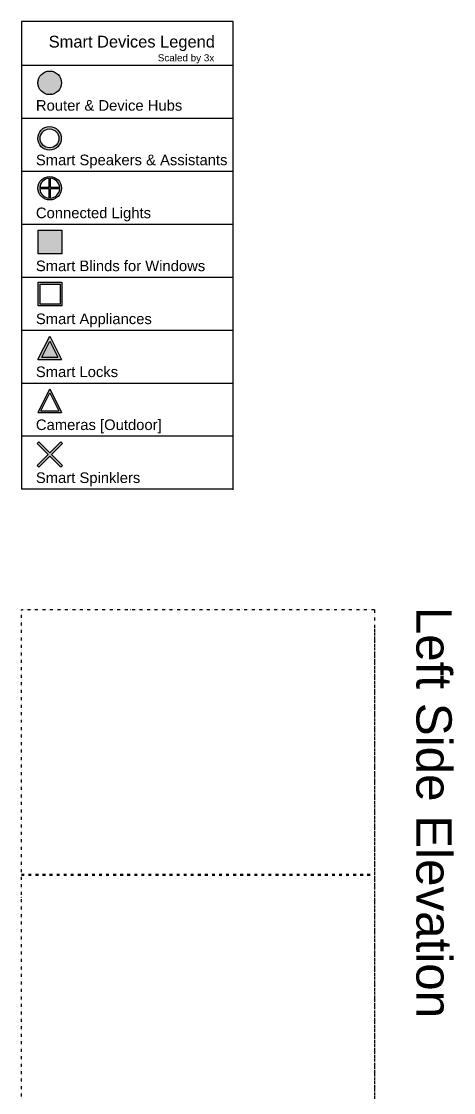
# Model space of a CAD drawing. Header units: millimetres. Extents: x 60252 to 149408, y 10197 to 135197.
# Drawn here: x 60252 to 78618, y 89695 to 135197 of the extents above; entities that cross this region are included whole.
import ezdxf

# ---------------------------------------------------------------- set-up
doc = ezdxf.new("R2010")
doc.units = ezdxf.units.MM
doc.linetypes.add('ACAD_ISO03W100', pattern=[30, 12, -18])
doc.linetypes.add('DIVIDE', pattern=[31.75, 12.7, -6.35, 0, -6.35, 0, -6.35])
doc.layers.add('a_COTA', color=3, linetype='Continuous', lineweight=15)
doc.layers.add('Property Line', color=157, linetype='ACAD_ISO03W100', lineweight=50)
doc.layers.add('IOT SMART DEVICES', color=181, linetype='Continuous')
doc.layers.add('Plot', color=157, linetype='DIVIDE')
doc.styles.get("Standard").update_dxf_attribs({"font": 'Arial.ttf'})

msp = doc.modelspace()

# ---------------------------------------------------------------- hatches: boundary and pattern name
at = {"layer": 'IOT SMART DEVICES', "ltscale": 10}
h = msp.add_hatch(color=256, dxfattribs=at)
h.dxf.hatch_style = 1
h.paths.add_polyline_path([(60954, 132588, 1), (61954, 132588, 1)])
h.paths.add_polyline_path([(61948, 130229, 1), (60948, 130229, 1)])
h.paths.add_polyline_path([(61048, 130229, -1), (61848, 130229, -1)], flags=16)
h.paths.add_polyline_path([(60956, 128112, 1), (61956, 128112, 1)])
h.paths.add_polyline_path([(61426, 128142), (61032, 128142, -0.37341), (61426, 128536)], flags=16)
h.paths.add_polyline_path([(61486, 128536, -0.37341), (61880, 128142), (61486, 128142)], flags=16)
h.paths.add_polyline_path([(61426, 128082), (61426, 127688, -0.37341), (61032, 128082)], flags=16)
h.paths.add_polyline_path([(61486, 128082), (61880, 128082, -0.37341), (61486, 127688)], flags=16)
h = msp.add_hatch(color=256, dxfattribs=at)
h.dxf.hatch_style = 1
h.paths.add_polyline_path([(61964, 126330), (60964, 126330), (60964, 125330), (61964, 125330)])
h = msp.add_hatch(dxfattribs=at)
h.set_pattern_fill('ANGLE', color=256)
h.set_pattern_definition([(0, (0, 0), (0, 6.985), [5.08, -1.905]), (90, (0, 0), (-6.985, 4e-16), [5.08, -1.905])])
h.paths.add_polyline_path([(61456, 121831), (60956, 120831), (61956, 120831)])
h.paths.add_polyline_path([(61794, 120931), (61117, 120931), (61456, 121608)], flags=16)
h.paths.add_polyline_path([(61528, 116803), (61993, 117268), (61922, 117338), (61458, 116874), (60993, 117338), (60922, 117268), (61387, 116803), (60922, 116338), (60993, 116268), (61458, 116732), (61922, 116268), (61993, 116338)])
h.paths.add_polyline_path([(61968, 124115), (60968, 124115), (60968, 123115), (61968, 123115)])
h.paths.add_polyline_path([(61893, 123190), (61043, 123190), (61043, 123740), (61043, 124040), (61343, 124040), (61893, 124040)], flags=16)
h = msp.add_hatch(color=256, dxfattribs=at)
h.dxf.hatch_style = 1
h.paths.add_polyline_path([(61456, 121608), (61117, 120931), (61794, 120931)])
h = msp.add_hatch(color=256, dxfattribs=at)
h.dxf.hatch_style = 1
h.paths.add_polyline_path([(61461, 119584), (60961, 118584), (61961, 118584)])
h.paths.add_polyline_path([(61082, 118659), (61461, 119416), (61840, 118659)], flags=16)

# ---------------------------------------------------------------- linework, layer by layer
for p, q in [((69252, 135197), (60252, 135197)), ((60252, 135197), (60252, 115322)), ((60252, 135197), (60252, 115322)), ((69252, 135197), (60252, 135197)), ((69252, 128947), (69252, 135197)), ((69252, 115306), (69252, 135197)), ((61467, 133152), (61467, 133153)), ((61527, 133152), (61527, 133153)), ((60998, 132683), (60997, 132683)), ((60998, 132623), (60997, 132623)), ((61467, 132153), (61467, 132154)), ((61527, 132153), (61527, 132154)), ((69252, 131072), (60252, 131072)), ((69252, 128822), (60252, 128822)), ((69252, 115322), (69252, 128947)), ((61426, 128142), (61426, 128536)), ((61486, 128142), (61486, 128536)), ((61426, 128142), (61032, 128142)), ((61426, 128082), (61032, 128082)), ((61426, 127688), (61426, 128082)), ((61880, 128142), (61486, 128142)), ((61486, 127688), (61486, 128082)), ((61880, 128082), (61486, 128082)), ((61956, 128142), (61956, 128142)), ((61956, 128082), (61956, 128082)), ((69252, 126572), (60252, 126572)), ((60964, 126330), (61964, 126330)), ((60964, 125330), (60964, 126330)), ((61964, 126330), (61964, 125330)), ((61964, 125330), (60964, 125330)), ((69252, 124322), (60252, 124322)), ((60968, 124115), (61968, 124115)), ((60968, 123115), (60968, 124115)), ((61043, 124040), (61343, 124040)), ((61043, 123740), (61043, 124040)), ((61343, 124040), (61893, 124040)), ((61893, 124040), (61893, 123190)), ((61968, 124115), (61968, 123115)), ((61043, 123190), (61043, 123740)), ((61968, 123115), (60968, 123115)), ((61893, 123190), (61043, 123190)), ((69252, 122072), (60252, 122072)), ((60956, 120831), (61456, 121831)), ((61117, 120931), (61456, 121608)), ((61456, 121831), (61956, 120831)), ((61456, 121608), (61794, 120931)), ((60956, 120831), (61956, 120831)), ((61117, 120931), (61794, 120931)), ((69252, 119822), (60252, 119822)), ((60961, 118584), (61461, 119584)), ((61082, 118659), (61461, 119416)), ((61461, 119584), (61961, 118584)), ((61461, 119416), (61840, 118659)), ((60961, 118584), (61961, 118584)), ((61082, 118659), (61840, 118659)), ((69252, 117572), (60252, 117572)), ((60993, 117338), (60922, 117268)), ((60922, 117268), (61387, 116803)), ((60993, 117338), (61458, 116874)), ((61458, 116874), (61922, 117338)), ((61528, 116803), (61993, 117268)), ((61922, 117338), (61993, 117268)), ((60922, 116338), (61387, 116803)), ((60993, 116268), (61458, 116732)), ((61458, 116732), (61922, 116268)), ((61528, 116803), (61993, 116338)), ((60922, 116338), (60993, 116268)), ((61922, 116268), (61993, 116338)), ((69252, 115322), (60252, 115322))]:
    msp.add_line(p, q, dxfattribs=at)
at = {"layer": 'IOT SMART DEVICES', "lineweight": 25, "ltscale": 10}
msp.add_line((69252, 133322), (60252, 133322), dxfattribs=at)
at = {"layer": 'IOT SMART DEVICES', "ltscale": 10}
for centre, radius in [((61454, 132588), 500), ((61448, 130229), 500), ((61448, 130229), 400), ((61456, 128112), 500)]:
    msp.add_circle(centre, radius, dxfattribs=at)
for start, end in [(94.0478, 175.9522), (4.0478, 85.9522), (184.0478, 265.9522), (274.0478, 355.9522)]:
    msp.add_arc((61456, 128112), 425, start, end, dxfattribs=at)
at = {"layer": 'Plot', "ltscale": 10}
for p, q in [((75252, 110197), (60252, 110197)), ((60252, 35197), (60252, 110197)), ((75252, 110197), (75252, 35197)), ((75252, 109391), (75252, 35197))]:
    msp.add_line(p, q, dxfattribs=at)
at = {"layer": 'Property Line', "ltscale": 10}
msp.add_line((60252, 98947), (75252, 98947), dxfattribs=at)

# ---------------------------------------------------------------- texts
at = {"layer": 'a_COTA', "ltscale": 10, "insert": (78538, 110330), "char_height": 1500, "attachment_point": 1, "rotation": 270}
msp.add_mtext_dynamic_manual_height_columns('Left Side Elevation', width=39477.79, gutter_width=10.6, heights=[2160], dxfattribs=at)
at = {"layer": 'IOT SMART DEVICES', "ltscale": 10, "attachment_point": 1}
for s, insert, char_height in [('Smart Devices Legend', (61411, 134588), 500), ('Scaled by 3x', (66048, 133802), 300), ('Router & Device Hubs', (60869, 131855), 450), ('Smart Speakers & Assistants', (60868, 129539), 450), ('Connected Lights', (60868, 127289), 450), ('Smart Blinds for Windows', (60868, 125039), 450), ('Smart Appliances ', (60868, 122789), 450), ('Smart Locks', (60868, 120539), 450), ('Cameras [Outdoor]', (60868, 118289), 450), ('Smart Spinklers', (60868, 116039), 450)]:
    msp.add_mtext_dynamic_manual_height_columns(s, width=9869.45, gutter_width=2.66, heights=[540], dxfattribs=dict(at, insert=insert, char_height=char_height))

doc.saveas('drawing.dxf')
